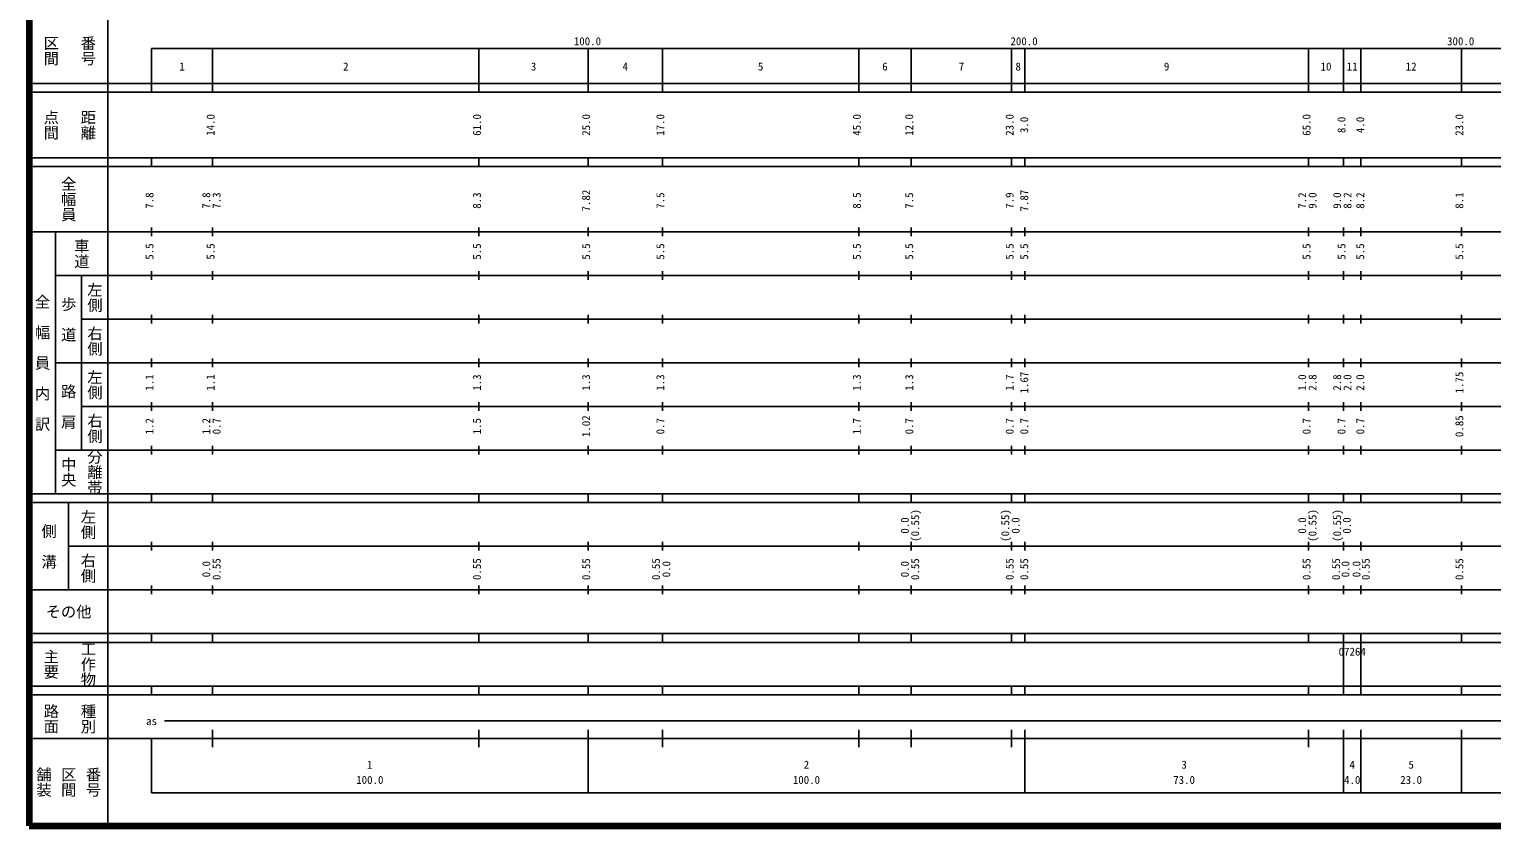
# Model space of a CAD drawing. Units: millimetres on the paper, enlarged 1000 times. Extents: x 40000 to 680000, y 20000 to 380000.
# Drawn here: x 40000 to 374959, y 20000 to 202409 of the extents above; entities that cross this region are included whole.
import ezdxf
from ezdxf.enums import TextEntityAlignment as Align

# ---------------------------------------------------------------- set-up
doc = ezdxf.new("R2010")
doc.units = ezdxf.units.MM
doc.header["$LTSCALE"] = 1000
doc.layers.add('M-TTL', color=2, linetype='Continuous', lineweight=140)
doc.layers.add('M-TTL-BAND', color=7, linetype='Continuous', lineweight=25)
doc.styles.add('@ＭＳ ゴシック', font='')
doc.styles.add('ＭＳ ゴシック', font='')
doc.styles.get('@ＭＳ ゴシック').set_extended_font_data('@MS Gothic')
doc.styles.get('ＭＳ ゴシック').set_extended_font_data('MS Gothic')

msp = doc.modelspace()

# ---------------------------------------------------------------- linework, layer by layer
at = {"layer": 'M-TTL'}
for p, q in [((40000, 380000), (40000, 20000)), ((40000, 20000), (680000, 20000))]:
    msp.add_line(p, q, dxfattribs=at)
at = {"layer": 'M-TTL-BAND'}
for p, q in [((58000, 370000), (58000, 20000)), ((68000, 198000), (579000, 198000)), ((68000, 198000), (68000, 188000)), ((82000, 188000), (82000, 198000)), ((143000, 188000), (143000, 198000)), ((168000, 188000), (168000, 198000)), ((185000, 188000), (185000, 198000)), ((230000, 188000), (230000, 198000)), ((242000, 188000), (242000, 198000)), ((265000, 188000), (265000, 198000)), ((268000, 188000), (268000, 198000)), ((333000, 188000), (333000, 198000)), ((341000, 188000), (341000, 198000)), ((345000, 188000), (345000, 198000)), ((368000, 188000), (368000, 198000)), ((40000, 190000), (579000, 190000)), ((40000, 188000), (579000, 188000)), ((40000, 173000), (579000, 173000)), ((40000, 171000), (579000, 171000)), ((68000, 171000), (68000, 173000)), ((82000, 171000), (82000, 173000)), ((143000, 171000), (143000, 173000)), ((168000, 171000), (168000, 173000)), ((185000, 171000), (185000, 173000)), ((230000, 171000), (230000, 173000)), ((242000, 171000), (242000, 173000)), ((265000, 171000), (265000, 173000)), ((268000, 171000), (268000, 173000)), ((333000, 171000), (333000, 173000)), ((341000, 171000), (341000, 173000)), ((345000, 171000), (345000, 173000)), ((368000, 171000), (368000, 173000)), ((40000, 156000), (579000, 156000)), ((46000, 96000), (46000, 156000)), ((68000, 155000), (68000, 157000)), ((82000, 155000), (82000, 157000)), ((143000, 155000), (143000, 157000)), ((168000, 155000), (168000, 157000)), ((185000, 155000), (185000, 157000)), ((230000, 155000), (230000, 157000)), ((242000, 155000), (242000, 157000)), ((265000, 155000), (265000, 157000)), ((268000, 155000), (268000, 157000)), ((333000, 155000), (333000, 157000)), ((341000, 155000), (341000, 157000)), ((345000, 155000), (345000, 157000)), ((368000, 155000), (368000, 157000)), ((46000, 146000), (579000, 146000)), ((52000, 146000), (52000, 106000)), ((68000, 145000), (68000, 147000)), ((82000, 145000), (82000, 147000)), ((143000, 145000), (143000, 147000)), ((168000, 145000), (168000, 147000)), ((185000, 145000), (185000, 147000)), ((230000, 145000), (230000, 147000)), ((242000, 145000), (242000, 147000)), ((265000, 145000), (265000, 147000)), ((268000, 145000), (268000, 147000)), ((333000, 145000), (333000, 147000)), ((341000, 145000), (341000, 147000)), ((345000, 145000), (345000, 147000)), ((368000, 145000), (368000, 147000)), ((52000, 136000), (579000, 136000)), ((68000, 135000), (68000, 137000)), ((82000, 135000), (82000, 137000)), ((143000, 135000), (143000, 137000)), ((168000, 135000), (168000, 137000)), ((185000, 135000), (185000, 137000)), ((230000, 135000), (230000, 137000)), ((242000, 135000), (242000, 137000)), ((265000, 135000), (265000, 137000)), ((268000, 135000), (268000, 137000)), ((333000, 135000), (333000, 137000)), ((341000, 135000), (341000, 137000)), ((345000, 135000), (345000, 137000)), ((368000, 135000), (368000, 137000)), ((46000, 126000), (579000, 126000)), ((68000, 125000), (68000, 127000)), ((82000, 125000), (82000, 127000)), ((143000, 125000), (143000, 127000)), ((168000, 125000), (168000, 127000)), ((185000, 125000), (185000, 127000)), ((230000, 125000), (230000, 127000)), ((242000, 125000), (242000, 127000)), ((265000, 125000), (265000, 127000)), ((268000, 125000), (268000, 127000)), ((333000, 125000), (333000, 127000)), ((341000, 125000), (341000, 127000)), ((345000, 125000), (345000, 127000)), ((368000, 125000), (368000, 127000)), ((52000, 116000), (579000, 116000)), ((68000, 115000), (68000, 117000)), ((82000, 115000), (82000, 117000)), ((143000, 115000), (143000, 117000)), ((168000, 115000), (168000, 117000)), ((185000, 115000), (185000, 117000)), ((230000, 115000), (230000, 117000)), ((242000, 115000), (242000, 117000)), ((265000, 115000), (265000, 117000)), ((268000, 115000), (268000, 117000)), ((333000, 115000), (333000, 117000)), ((341000, 115000), (341000, 117000)), ((345000, 115000), (345000, 117000)), ((368000, 115000), (368000, 117000)), ((46000, 106000), (579000, 106000)), ((68000, 105000), (68000, 107000)), ((82000, 105000), (82000, 107000)), ((143000, 105000), (143000, 107000)), ((168000, 105000), (168000, 107000)), ((185000, 105000), (185000, 107000)), ((230000, 105000), (230000, 107000)), ((242000, 105000), (242000, 107000)), ((265000, 105000), (265000, 107000)), ((268000, 105000), (268000, 107000)), ((333000, 105000), (333000, 107000)), ((341000, 105000), (341000, 107000)), ((345000, 105000), (345000, 107000)), ((368000, 105000), (368000, 107000)), ((40000, 96000), (579000, 96000)), ((40000, 94000), (579000, 94000)), ((49000, 94000), (49000, 74000)), ((68000, 94000), (68000, 96000)), ((82000, 94000), (82000, 96000)), ((143000, 94000), (143000, 96000)), ((168000, 94000), (168000, 96000)), ((185000, 94000), (185000, 96000)), ((230000, 94000), (230000, 96000)), ((242000, 94000), (242000, 96000)), ((265000, 94000), (265000, 96000)), ((268000, 94000), (268000, 96000)), ((333000, 94000), (333000, 96000)), ((341000, 94000), (341000, 96000)), ((345000, 94000), (345000, 96000)), ((368000, 94000), (368000, 96000)), ((49000, 84000), (579000, 84000)), ((68000, 83000), (68000, 85000)), ((82000, 83000), (82000, 85000)), ((143000, 83000), (143000, 85000)), ((168000, 83000), (168000, 85000)), ((185000, 83000), (185000, 85000)), ((230000, 83000), (230000, 85000)), ((242000, 83000), (242000, 85000)), ((265000, 83000), (265000, 85000)), ((268000, 83000), (268000, 85000)), ((333000, 83000), (333000, 85000)), ((341000, 83000), (341000, 85000)), ((345000, 83000), (345000, 85000)), ((368000, 83000), (368000, 85000)), ((40000, 74000), (579000, 74000)), ((68000, 73000), (68000, 75000)), ((82000, 73000), (82000, 75000)), ((143000, 73000), (143000, 75000)), ((168000, 73000), (168000, 75000)), ((185000, 73000), (185000, 75000)), ((230000, 73000), (230000, 75000)), ((242000, 73000), (242000, 75000)), ((265000, 73000), (265000, 75000)), ((268000, 73000), (268000, 75000)), ((333000, 73000), (333000, 75000)), ((341000, 73000), (341000, 75000)), ((345000, 73000), (345000, 75000)), ((368000, 73000), (368000, 75000)), ((40000, 64000), (579000, 64000)), ((68000, 62000), (68000, 64000)), ((82000, 62000), (82000, 64000)), ((143000, 62000), (143000, 64000)), ((168000, 62000), (168000, 64000)), ((185000, 62000), (185000, 64000)), ((230000, 62000), (230000, 64000)), ((242000, 62000), (242000, 64000)), ((265000, 62000), (265000, 64000)), ((268000, 62000), (268000, 64000)), ((333000, 62000), (333000, 64000)), ((341000, 62000), (341000, 64000)), ((345000, 62000), (345000, 64000)), ((368000, 62000), (368000, 64000)), ((40000, 62000), (579000, 62000)), ((341000, 52000), (341000, 62000)), ((345000, 52000), (345000, 62000)), ((40000, 52000), (579000, 52000)), ((68000, 50000), (68000, 52000)), ((82000, 50000), (82000, 52000)), ((143000, 50000), (143000, 52000)), ((168000, 50000), (168000, 52000)), ((185000, 50000), (185000, 52000)), ((230000, 50000), (230000, 52000)), ((242000, 50000), (242000, 52000)), ((265000, 50000), (265000, 52000)), ((268000, 50000), (268000, 52000)), ((333000, 50000), (333000, 52000)), ((341000, 50000), (341000, 52000)), ((345000, 50000), (345000, 52000)), ((368000, 50000), (368000, 52000)), ((40000, 50000), (579000, 50000)), ((71000, 44000), (565000, 44000)), ((82000, 38000), (82000, 42000)), ((143000, 38000), (143000, 42000)), ((168000, 27500), (168000, 42000)), ((185000, 38000), (185000, 42000)), ((230000, 38000), (230000, 42000)), ((242000, 38000), (242000, 42000)), ((265000, 38000), (265000, 42000)), ((268000, 27500), (268000, 42000)), ((333000, 38000), (333000, 42000)), ((341000, 27500), (341000, 42000)), ((345000, 27500), (345000, 42000)), ((368000, 27500), (368000, 42000)), ((40000, 40000), (579000, 40000)), ((68000, 40000), (68000, 27500)), ((68000, 27500), (579000, 27500))]:
    msp.add_line(p, q, dxfattribs=at)

# ---------------------------------------------------------------- texts
at = {"layer": 'M-TTL-BAND', "style": '@ＭＳ ゴシック'}
for s, p in [('区間', (45000, 197500)), ('番号', (53500, 197500)), ('点間', (45000, 180500)), ('距離', (53500, 180500)), ('全幅員', (49000, 163500)), ('車道', (52000, 151000)), ('左側', (55000, 141000)), ('全\u3000幅\u3000員\u3000内\u3000訳', (43000, 126000)), ('歩\u3000道', (49000, 136000)), ('右側', (55000, 131000)), ('左側', (55000, 121000)), ('路\u3000肩', (49000, 116000)), ('右側', (55000, 111000)), ('中央', (49000, 101000)), ('分離帯', (55000, 101000)), ('左側', (53500, 89000)), ('側\u3000溝', (44500, 84000)), ('右側', (53500, 79000)), ('主要', (45000, 57000)), ('工作物', (53500, 57000)), ('路面', (45000, 44500)), ('種別', (53500, 44500)), ('舗装', (43333, 30000)), ('区間', (49000, 30000)), ('番号', (54667, 30000))]:
    msp.add_text(s, height=2566, rotation=270, dxfattribs=at).set_placement(p, align=Align.MIDDLE_CENTER)
at = {"layer": 'M-TTL-BAND', "style": 'ＭＳ ゴシック'}
for s, p in [('100.0', (167844, 198195)), ('200.0', (267844, 198195)), ('300.0', (367844, 198195)), ('1', (75000, 192405)), ('2', (112500, 192405)), ('3', (155500, 192405)), ('4', (176500, 192405)), ('5', (207500, 192405)), ('6', (236000, 192405)), ('7', (253500, 192405)), ('8', (266500, 192405)), ('9', (300500, 192405)), ('10', (337000, 192405)), ('11', (343000, 192405)), ('12', (356500, 192405)), ('07264', (343000, 58405)), ('as', (68000, 42500)), ('1', (118000, 32523)), ('2', (218000, 32523)), ('3', (304500, 32523)), ('4', (343000, 32523)), ('5', (356500, 32523)), ('100.0', (118000, 29033)), ('100.0', (218000, 29033)), ('73.0', (304500, 29033)), ('4.0', (343000, 29033)), ('23.0', (356500, 29033))]:
    msp.add_text(s, height=1833, dxfattribs=at).set_placement(p, align=Align.BOTTOM_CENTER)
for s, p in [('14.0', (83000, 180500)), ('61.0', (144000, 180500)), ('25.0', (169000, 180500)), ('17.0', (186000, 180500)), ('45.0', (231000, 180500)), ('12.0', (243000, 180500)), ('23.0', (266000, 180500)), ('3.0', (269338, 180500)), ('65.0', (334000, 180500)), ('8.0', (342000, 180500)), ('4.0', (346299, 180500)), ('23.0', (369000, 180500)), ('7.8', (69000, 163174)), ('7.8', (82000, 163174)), ('7.3', (84370, 163174)), ('8.3', (144000, 163174)), ('7.82', (169000, 163174)), ('7.5', (186000, 163174)), ('8.5', (231000, 163174)), ('7.5', (243000, 163174)), ('7.9', (266000, 163174)), ('7.87', (269338, 163174)), ('7.2', (333000, 163174)), ('9.0', (335370, 163174)), ('9.0', (341000, 163174)), ('8.2', (343370, 163174)), ('8.2', (346299, 163174)), ('8.1', (369000, 163174)), ('5.5', (69000, 151500)), ('5.5', (83000, 151500)), ('5.5', (144000, 151500)), ('5.5', (169000, 151500)), ('5.5', (186000, 151500)), ('5.5', (231000, 151500)), ('5.5', (243000, 151500)), ('5.5', (266000, 151500)), ('5.5', (269338, 151500)), ('5.5', (334000, 151500)), ('5.5', (342000, 151500)), ('5.5', (346299, 151500)), ('5.5', (369000, 151500)), ('1.1', (69000, 121500)), ('1.1', (83000, 121500)), ('1.3', (144000, 121500)), ('1.3', (169000, 121500)), ('1.3', (186000, 121500)), ('1.3', (231000, 121500)), ('1.3', (243000, 121500)), ('1.7', (266000, 121500)), ('1.67', (269338, 121500)), ('1.0', (333000, 121500)), ('2.8', (335370, 121500)), ('2.8', (341000, 121500)), ('2.0', (343370, 121500)), ('2.0', (346299, 121500)), ('1.75', (369000, 121500)), ('1.2', (69000, 111500)), ('1.2', (82000, 111500)), ('0.7', (84370, 111500)), ('1.5', (144000, 111500)), ('1.02', (169000, 111500)), ('0.7', (186000, 111500)), ('1.7', (231000, 111500)), ('0.7', (243000, 111500)), ('0.7', (266000, 111500)), ('0.7', (269338, 111500)), ('0.7', (334000, 111500)), ('0.7', (342000, 111500)), ('0.7', (346299, 111500)), ('0.85', (369000, 111500)), ('0.0', (242000, 88764)), ('(0.55)', (244370, 88764)), ('(0.55)', (265000, 88764)), ('0.0', (267370, 88764)), ('0.0', (333000, 88764)), ('(0.55)', (335370, 88764)), ('(0.55)', (341000, 88764)), ('0.0', (343234, 88764)), ('0.0', (82000, 78764)), ('0.55', (84370, 78764)), ('0.55', (144000, 78764)), ('0.55', (169000, 78764)), ('0.55', (185000, 78764)), ('0.0', (187370, 78764)), ('0.0', (242000, 78764)), ('0.55', (244370, 78764)), ('0.55', (266000, 78764)), ('0.55', (269338, 78764)), ('0.55', (334000, 78764)), ('0.55', (340765, 78764)), ('0.0', (342895, 78764)), ('0.0', (345431, 78764)), ('0.55', (347558, 78764)), ('0.55', (369000, 78764))]:
    msp.add_text(s, height=1833, rotation=90, dxfattribs=at).set_placement(p, align=Align.BOTTOM_CENTER)
msp.add_text('その他', height=2566, dxfattribs=at).set_placement((49000, 69000), align=Align.MIDDLE_CENTER)

doc.saveas('drawing.dxf')
